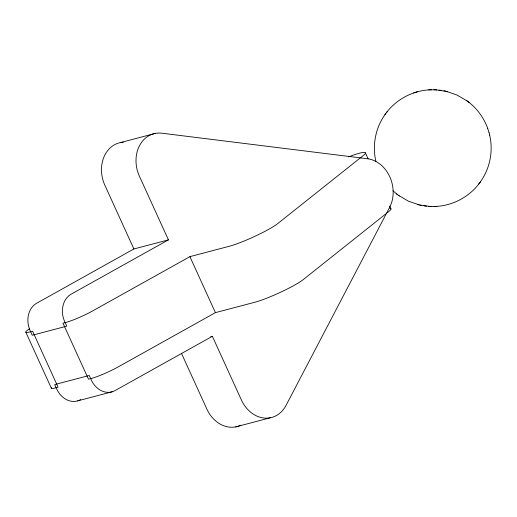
<?xml version="1.0" encoding="UTF-8"?>
<svg xmlns="http://www.w3.org/2000/svg" width="517" height="517" viewBox="0 0 517 517"><rect width="100%" height="100%" fill="white"/><g stroke="black" fill="none" stroke-linecap="round" stroke-linejoin="round"><path stroke-width="0.78" d="M385.721 113.591C375.704 127.04 372.027 144.941 375.885 161.252M479.815 182.669C489.832 169.221 493.509 151.326 489.651 135.008M386.296 112.835C396.461 99.212 412.915 90.572 429.886 89.829M435.65 206.432C452.621 205.695 469.074 197.048 479.24 183.432M384.906 114.69L387.136 111.704M478.399 184.563L480.629 181.577M168.426 239.869L133.897 248.968L36.694 303.221A21.061 17.216 75.2 0 0 30.18 330.731L32.241 335.255L66.764 326.156L64.703 321.632A21.061 17.216 75.2 0 1 71.223 294.128L168.426 239.869L139.39 176.161A30.988 25.327 75.2 0 1 161.86 133.205L367.568 158.764A30.988 25.327 75.2 0 1 389.669 207.259L285.966 405.528A30.988 25.327 75.2 0 1 241.394 399.99L212.364 336.289L210.826 336.69M348.645 156.851A30.988 3.671 -24.5 0 1 363.354 155.475L277.655 223.648A30.988 3.671 -24.5 0 1 229.186 246.292L189.901 256.645L92.698 310.904A21.061 2.495 -24.5 0 1 65.782 322.472L62.99 323.203L88.51 379.2L91.296 378.463A21.061 2.495 -24.5 0 0 118.219 366.896L215.421 312.636L254.7 302.29A30.988 3.671 -24.5 0 0 303.169 279.639L388.874 211.466A30.988 3.671 -24.5 0 0 389.98 208.377M212.364 336.289L115.162 390.542A21.061 17.216 75.2 0 1 91.302 379.989L89.241 375.471L54.712 384.564L56.773 389.088A21.061 17.216 75.2 0 0 80.633 399.641M413.587 92.982L415.164 92.491M415.823 92.291L417.4 91.8M120.784 142.492L155.307 133.399M77.724 400.862L112.254 391.77M235.642 426.913L270.171 417.814M430.344 89.816L435.023 89.803M430.512 206.457L435.191 206.451M428.716 89.887L431.508 89.758M434.028 206.503L436.82 206.38M435.456 89.822L445.467 91.166M420.069 205.094L430.079 206.438M433.847 89.758L436.619 89.874M428.916 206.393L431.689 206.509M438.952 90.074L441.667 90.43M423.869 205.831L426.583 206.193M446.268 91.36L457.015 95.031L467.2 101.002M398.336 195.258L408.52 201.236L419.268 204.906M443.974 90.83L447.735 91.69M417.801 204.57L421.562 205.436M468.15 101.72C477.094 108.447 483.912 117.882 487.699 128.39M392.926 190.805L397.386 194.541M466.25 100.304L469.055 102.392M396.481 193.875L399.286 195.962M365.467 152.993L368.117 158.816M389.663 206.083L390.988 208.991M189.901 256.645L215.421 312.636M133.897 248.968L104.867 185.26A30.988 25.327 75.2 0 1 123.408 142.175M181.467 353.344L206.871 409.089A30.988 25.327 75.2 0 0 240.76 425.239M25.85 332.263L51.37 388.254M487.647 128.222L489.088 132.779M489.082 132.759L489.664 135.073M51.467 387.647A21.061 2.495 -24.5 0 0 55.313 387.944L58.104 387.214L32.584 331.216L29.792 331.953A21.061 2.495 -24.5 0 1 29.508 328.786"/></g></svg>
